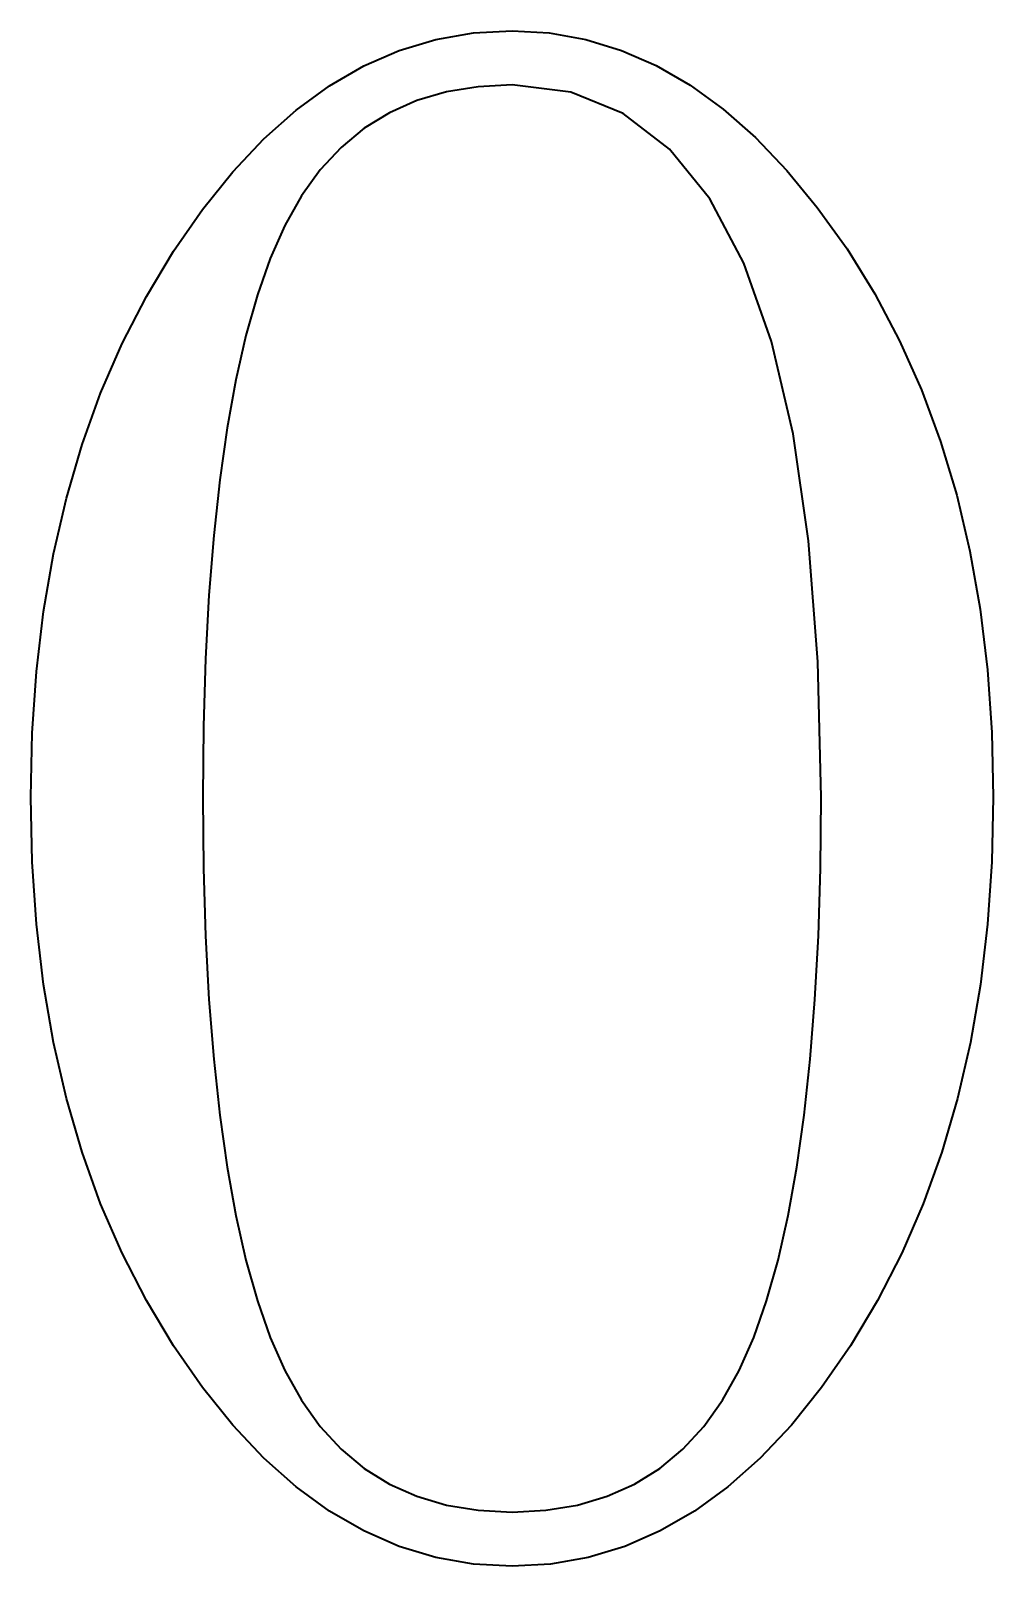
# Model space of a CAD drawing. Header units: millimetres. Extents: x -148 to 148, y -105 to 105.
# Drawn here: x -42.795 to -41.427, y 18.034 to 20.216 of the extents above; entities that cross this region are included whole.
import ezdxf

# ---------------------------------------------------------------- set-up
doc = ezdxf.new("R2010")
doc.units = ezdxf.units.MM
doc.layers.add('粗实线层', color=7, linetype='Continuous', lineweight=35)

msp = doc.modelspace()

# ---------------------------------------------------------------- linework, layer by layer
at = {"layer": '粗实线层', "color": 7, "lineweight": 35, "ltscale": 0.001355}
for p, q in [((-42.2194, 20.2037), (-42.166, 20.2131)), ((-42.2713, 20.188), (-42.2194, 20.2037)), ((-42.2194, 18.0465), (-42.2713, 18.0622)), ((-41.951, 18.0622), (-42.0029, 18.0465)), ((-42.166, 18.0371), (-42.2194, 18.0465)), ((-42.0029, 18.0465), (-42.0562, 18.0371))]:
    msp.add_line(p, q, dxfattribs=at)
at = {"layer": '粗实线层', "color": 7, "lineweight": 35, "ltscale": 0.001375}
for p, q in [((-42.166, 20.2131), (-42.1111, 20.2162)), ((-42.1111, 18.0339), (-42.166, 18.0371)), ((-42.0562, 18.0371), (-42.1111, 18.0339))]:
    msp.add_line(p, q, dxfattribs=at)
at = {"layer": '粗实线层', "color": 7, "lineweight": 35, "ltscale": 0.001328}
msp.add_line((-42.1111, 20.2162), (-42.0581, 20.2131), dxfattribs=at)
at = {"layer": '粗实线层', "color": 7, "lineweight": 35, "ltscale": 0.001316}
msp.add_line((-42.0581, 20.2131), (-42.0063, 20.2038), dxfattribs=at)
at = {"layer": '粗实线层', "color": 7, "lineweight": 35, "ltscale": 0.001373}
for p, q in [((-42.3216, 20.1661), (-42.2713, 20.188)), ((-42.2713, 18.0622), (-42.3216, 18.0841)), ((-41.9006, 18.0841), (-41.951, 18.0622))]:
    msp.add_line(p, q, dxfattribs=at)
at = {"layer": '粗实线层', "color": 7, "lineweight": 35, "ltscale": 0.001323}
msp.add_line((-42.0063, 20.2038), (-41.9557, 20.1883), dxfattribs=at)
at = {"layer": '粗实线层', "color": 7, "lineweight": 35, "ltscale": 0.001349}
msp.add_line((-41.9557, 20.1883), (-41.9062, 20.1666), dxfattribs=at)
at = {"layer": '粗实线层', "color": 7, "lineweight": 35, "ltscale": 0.001411}
for p, q in [((-42.3705, 20.1379), (-42.3216, 20.1661)), ((-42.3216, 18.0841), (-42.3705, 18.1123)), ((-41.8517, 18.1123), (-41.9006, 18.0841))]:
    msp.add_line(p, q, dxfattribs=at)
at = {"layer": '粗实线层', "color": 7, "lineweight": 35, "ltscale": 0.001393}
msp.add_line((-41.9062, 20.1666), (-41.858, 20.1387), dxfattribs=at)
at = {"layer": '粗实线层', "color": 7, "lineweight": 35, "ltscale": 0.001464}
for p, q in [((-42.4178, 20.1034), (-42.3705, 20.1379)), ((-42.3705, 18.1123), (-42.4178, 18.1468)), ((-41.8044, 18.1468), (-41.8517, 18.1123))]:
    msp.add_line(p, q, dxfattribs=at)
at = {"layer": '粗实线层', "color": 7, "lineweight": 35, "ltscale": 0.001094}
for p, q in [((-42.2042, 20.1293), (-42.2462, 20.117)), ((-42.018, 18.121), (-41.976, 18.1334))]:
    msp.add_line(p, q, dxfattribs=at)
at = {"layer": '粗实线层', "color": 7, "lineweight": 35, "ltscale": 0.001141}
for p, q in [((-42.1592, 20.1367), (-42.2042, 20.1293)), ((-42.2042, 18.121), (-42.1592, 18.1135)), ((-42.063, 18.1135), (-42.018, 18.121))]:
    msp.add_line(p, q, dxfattribs=at)
at = {"layer": '粗实线层', "color": 7, "lineweight": 35, "ltscale": 0.001204}
for p, q in [((-42.1111, 20.1391), (-42.1592, 20.1367)), ((-42.1592, 18.1135), (-42.1111, 18.1111)), ((-42.1111, 18.1111), (-42.063, 18.1135))]:
    msp.add_line(p, q, dxfattribs=at)
at = {"layer": '粗实线层', "color": 7, "lineweight": 35, "ltscale": 0.002101}
msp.add_line((-42.0277, 20.129), (-42.1111, 20.1391), dxfattribs=at)
at = {"layer": '粗实线层', "color": 7, "lineweight": 35, "ltscale": 0.002015}
msp.add_line((-41.953, 20.0986), (-42.0277, 20.129), dxfattribs=at)
at = {"layer": '粗实线层', "color": 7, "lineweight": 35, "ltscale": 0.001452}
msp.add_line((-41.858, 20.1387), (-41.811, 20.1046), dxfattribs=at)
at = {"layer": '粗实线层', "color": 7, "lineweight": 35, "ltscale": 0.001533}
for p, q in [((-42.4637, 20.0626), (-42.4178, 20.1034)), ((-42.4178, 18.1468), (-42.4637, 18.1875))]:
    msp.add_line(p, q, dxfattribs=at)
at = {"layer": '粗实线层', "color": 7, "lineweight": 35, "ltscale": 0.001055}
msp.add_line((-42.2852, 20.0997), (-42.3211, 20.0775), dxfattribs=at)
at = {"layer": '粗实线层', "color": 7, "lineweight": 35, "ltscale": 0.001065}
msp.add_line((-42.2462, 20.117), (-42.2852, 20.0997), dxfattribs=at)
at = {"layer": '粗实线层', "color": 7, "lineweight": 35, "ltscale": 0.001525}
msp.add_line((-41.811, 20.1046), (-41.7653, 20.0643), dxfattribs=at)
at = {"layer": '粗实线层', "color": 7, "lineweight": 35, "ltscale": 0.001064}
msp.add_line((-42.3211, 20.0775), (-42.3539, 20.0504), dxfattribs=at)
at = {"layer": '粗实线层', "color": 7, "lineweight": 35, "ltscale": 0.002077}
msp.add_line((-41.8872, 20.048), (-41.953, 20.0986), dxfattribs=at)
at = {"layer": '粗实线层', "color": 7, "lineweight": 35, "ltscale": 0.001616}
for p, q in [((-42.508, 20.0156), (-42.4637, 20.0626)), ((-42.4637, 18.1875), (-42.508, 18.2345))]:
    msp.add_line(p, q, dxfattribs=at)
at = {"layer": '粗实线层', "color": 7, "lineweight": 35, "ltscale": 0.001611}
msp.add_line((-41.7653, 20.0643), (-41.7207, 20.0178), dxfattribs=at)
at = {"layer": '粗实线层', "color": 7, "lineweight": 35, "ltscale": 0.001093}
msp.add_line((-42.3539, 20.0504), (-42.3837, 20.0184), dxfattribs=at)
at = {"layer": '粗实线层', "color": 7, "lineweight": 35, "ltscale": 0.002275}
msp.add_line((-41.8301, 19.9771), (-41.8872, 20.048), dxfattribs=at)
at = {"layer": '粗实线层', "color": 7, "lineweight": 35, "ltscale": 0.001709}
for p, q in [((-42.5509, 19.9623), (-42.508, 20.0156)), ((-42.508, 18.2345), (-42.5509, 18.2878)), ((-41.6714, 18.2878), (-41.7142, 18.2345))]:
    msp.add_line(p, q, dxfattribs=at)
at = {"layer": '粗实线层', "color": 7, "lineweight": 35, "ltscale": 0.00114}
msp.add_line((-42.3837, 20.0184), (-42.4104, 19.9814), dxfattribs=at)
at = {"layer": '粗实线层', "color": 7, "lineweight": 35, "ltscale": 0.001707}
msp.add_line((-41.7207, 20.0178), (-41.6773, 19.9651), dxfattribs=at)
at = {"layer": '粗实线层', "color": 7, "lineweight": 35, "ltscale": 0.001203}
msp.add_line((-42.4104, 19.9814), (-42.4341, 19.9396), dxfattribs=at)
at = {"layer": '粗实线层', "color": 7, "lineweight": 35, "ltscale": 0.002578}
msp.add_line((-41.7818, 19.886), (-41.8301, 19.9771), dxfattribs=at)
at = {"layer": '粗实线层', "color": 7, "lineweight": 35, "ltscale": 0.001812}
for p, q in [((-42.5922, 19.9028), (-42.5509, 19.9623)), ((-42.5509, 18.2878), (-42.5922, 18.3474)), ((-41.6301, 18.3474), (-41.6714, 18.2878))]:
    msp.add_line(p, q, dxfattribs=at)
at = {"layer": '粗实线层', "color": 7, "lineweight": 35, "ltscale": 0.001811}
msp.add_line((-41.6773, 19.9651), (-41.6351, 19.9061), dxfattribs=at)
at = {"layer": '粗实线层', "color": 7, "lineweight": 35, "ltscale": 0.001279}
msp.add_line((-42.4341, 19.9396), (-42.4547, 19.8927), dxfattribs=at)
at = {"layer": '粗实线层', "color": 7, "lineweight": 35, "ltscale": 0.001871}
msp.add_line((-42.6307, 19.8386), (-42.5922, 19.9028), dxfattribs=at)
at = {"layer": '粗实线层', "color": 7, "lineweight": 35, "ltscale": 0.001872}
for p, q in [((-41.6351, 19.9061), (-41.5956, 19.8425)), ((-42.5922, 18.3474), (-42.6307, 18.4116)), ((-41.5916, 18.4116), (-41.6301, 18.3474))]:
    msp.add_line(p, q, dxfattribs=at)
at = {"layer": '粗实线层', "color": 7, "lineweight": 35, "ltscale": 0.001377}
msp.add_line((-42.4547, 19.8927), (-42.4729, 19.8407), dxfattribs=at)
at = {"layer": '粗实线层', "color": 7, "lineweight": 35, "ltscale": 0.002954}
msp.add_line((-41.7423, 19.7747), (-41.7818, 19.886), dxfattribs=at)
at = {"layer": '粗实线层', "color": 7, "lineweight": 35, "ltscale": 0.001887}
msp.add_line((-42.6652, 19.7715), (-42.6307, 19.8386), dxfattribs=at)
at = {"layer": '粗实线层', "color": 7, "lineweight": 35, "ltscale": 0.001493}
msp.add_line((-42.4729, 19.8407), (-42.4891, 19.7833), dxfattribs=at)
at = {"layer": '粗实线层', "color": 7, "lineweight": 35, "ltscale": 0.001889}
msp.add_line((-41.5956, 19.8425), (-41.5603, 19.7757), dxfattribs=at)
at = {"layer": '粗实线层', "color": 7, "lineweight": 35, "ltscale": 0.001911}
msp.add_line((-42.6956, 19.7013), (-42.6652, 19.7715), dxfattribs=at)
at = {"layer": '粗实线层', "color": 7, "lineweight": 35, "ltscale": 0.001614}
msp.add_line((-42.4891, 19.7833), (-42.5035, 19.7203), dxfattribs=at)
at = {"layer": '粗实线层', "color": 7, "lineweight": 35, "ltscale": 0.003379}
msp.add_line((-41.7115, 19.6431), (-41.7423, 19.7747), dxfattribs=at)
at = {"layer": '粗实线层', "color": 7, "lineweight": 35, "ltscale": 0.001915}
for p, q in [((-41.5603, 19.7757), (-41.5291, 19.7058)), ((-42.6652, 18.4789), (-42.6956, 18.5492)), ((-41.5267, 18.5492), (-41.5571, 18.4789))]:
    msp.add_line(p, q, dxfattribs=at)
at = {"layer": '粗实线层', "color": 7, "lineweight": 35, "ltscale": 0.001738}
msp.add_line((-42.5035, 19.7203), (-42.5159, 19.6519), dxfattribs=at)
at = {"layer": '粗实线层', "color": 7, "lineweight": 35, "ltscale": 0.001943}
msp.add_line((-42.722, 19.6282), (-42.6956, 19.7013), dxfattribs=at)
at = {"layer": '粗实线层', "color": 7, "lineweight": 35, "ltscale": 0.00195}
msp.add_line((-41.5291, 19.7058), (-41.5021, 19.6326), dxfattribs=at)
at = {"layer": '粗实线层', "color": 7, "lineweight": 35, "ltscale": 0.001865}
msp.add_line((-42.5159, 19.6519), (-42.5264, 19.578), dxfattribs=at)
at = {"layer": '粗实线层', "color": 7, "lineweight": 35, "ltscale": 0.003836}
msp.add_line((-41.6896, 19.4912), (-41.7115, 19.6431), dxfattribs=at)
at = {"layer": '粗实线层', "color": 7, "lineweight": 35, "ltscale": 0.001983}
msp.add_line((-42.7443, 19.5521), (-42.722, 19.6282), dxfattribs=at)
at = {"layer": '粗实线层', "color": 7, "lineweight": 35, "ltscale": 0.001992}
msp.add_line((-41.5021, 19.6326), (-41.4792, 19.5563), dxfattribs=at)
at = {"layer": '粗实线层', "color": 7, "lineweight": 35, "ltscale": 0.001995}
msp.add_line((-42.5264, 19.578), (-42.535, 19.4987), dxfattribs=at)
at = {"layer": '粗实线层', "color": 7, "lineweight": 35, "ltscale": 0.002043}
msp.add_line((-41.4792, 19.5563), (-41.4605, 19.4767), dxfattribs=at)
at = {"layer": '粗实线层', "color": 7, "lineweight": 35, "ltscale": 0.002029}
msp.add_line((-42.7625, 19.473), (-42.7443, 19.5521), dxfattribs=at)
at = {"layer": '粗实线层', "color": 7, "lineweight": 35, "ltscale": 0.002126}
msp.add_line((-42.535, 19.4987), (-42.5417, 19.4139), dxfattribs=at)
at = {"layer": '粗实线层', "color": 7, "lineweight": 35, "ltscale": 0.004315}
msp.add_line((-41.6764, 19.3191), (-41.6896, 19.4912), dxfattribs=at)
at = {"layer": '粗实线层', "color": 7, "lineweight": 35, "ltscale": 0.002083}
msp.add_line((-42.7767, 19.3909), (-42.7625, 19.473), dxfattribs=at)
at = {"layer": '粗实线层', "color": 7, "lineweight": 35, "ltscale": 0.0021}
msp.add_line((-41.4605, 19.4767), (-41.446, 19.394), dxfattribs=at)
at = {"layer": '粗实线层', "color": 7, "lineweight": 35, "ltscale": 0.00226}
msp.add_line((-42.5417, 19.4139), (-42.5464, 19.3237), dxfattribs=at)
at = {"layer": '粗实线层', "color": 7, "lineweight": 35, "ltscale": 0.002141}
msp.add_line((-42.7869, 19.3058), (-42.7767, 19.3909), dxfattribs=at)
at = {"layer": '粗实线层', "color": 7, "lineweight": 35, "ltscale": 0.002163}
msp.add_line((-41.446, 19.394), (-41.4356, 19.3081), dxfattribs=at)
at = {"layer": '粗实线层', "color": 7, "lineweight": 35, "ltscale": 0.002394}
msp.add_line((-42.5464, 19.3237), (-42.5493, 19.228), dxfattribs=at)
at = {"layer": '粗实线层', "color": 7, "lineweight": 35, "ltscale": 0.00481}
msp.add_line((-41.672, 19.1268), (-41.6764, 19.3191), dxfattribs=at)
at = {"layer": '粗实线层', "color": 7, "lineweight": 35, "ltscale": 0.002207}
msp.add_line((-42.7929, 19.2178), (-42.7869, 19.3058), dxfattribs=at)
at = {"layer": '粗实线层', "color": 7, "lineweight": 35, "ltscale": 0.002232}
msp.add_line((-41.4356, 19.3081), (-41.4294, 19.219), dxfattribs=at)
at = {"layer": '粗实线层', "color": 7, "lineweight": 35, "ltscale": 0.00253}
for p, q in [((-42.5493, 19.228), (-42.5503, 19.1268)), ((-42.5503, 19.1268), (-42.5493, 19.0256)), ((-41.6729, 19.0256), (-41.672, 19.1268))]:
    msp.add_line(p, q, dxfattribs=at)
at = {"layer": '粗实线层', "color": 7, "lineweight": 35, "ltscale": 0.002276}
msp.add_line((-42.795, 19.1268), (-42.7929, 19.2178), dxfattribs=at)
at = {"layer": '粗实线层', "color": 7, "lineweight": 35, "ltscale": 0.002307}
msp.add_line((-41.4294, 19.219), (-41.4273, 19.1268), dxfattribs=at)
at = {"layer": '粗实线层', "color": 7, "lineweight": 35, "ltscale": 0.002292}
for p, q in [((-42.7929, 19.0351), (-42.795, 19.1268)), ((-41.4273, 19.1268), (-41.4293, 19.0351))]:
    msp.add_line(p, q, dxfattribs=at)
at = {"layer": '粗实线层', "color": 7, "lineweight": 35, "ltscale": 0.002221}
for p, q in [((-42.7869, 18.9465), (-42.7929, 19.0351)), ((-41.4293, 19.0351), (-41.4354, 18.9465))]:
    msp.add_line(p, q, dxfattribs=at)
at = {"layer": '粗实线层', "color": 7, "lineweight": 35, "ltscale": 0.002395}
for p, q in [((-42.5493, 19.0256), (-42.5464, 18.9298)), ((-41.6758, 18.9298), (-41.6729, 19.0256))]:
    msp.add_line(p, q, dxfattribs=at)
at = {"layer": '粗实线层', "color": 7, "lineweight": 35, "ltscale": 0.002154}
for p, q in [((-42.7767, 18.8609), (-42.7869, 18.9465)), ((-41.4354, 18.9465), (-41.4455, 18.8609))]:
    msp.add_line(p, q, dxfattribs=at)
at = {"layer": '粗实线层', "color": 7, "lineweight": 35, "ltscale": 0.002262}
for p, q in [((-42.5464, 18.9298), (-42.5417, 18.8394)), ((-41.6806, 18.8394), (-41.6758, 18.9298))]:
    msp.add_line(p, q, dxfattribs=at)
at = {"layer": '粗实线层', "color": 7, "lineweight": 35, "ltscale": 0.002093}
for p, q in [((-42.7625, 18.7784), (-42.7767, 18.8609)), ((-41.4455, 18.8609), (-41.4597, 18.7784))]:
    msp.add_line(p, q, dxfattribs=at)
at = {"layer": '粗实线层', "color": 7, "lineweight": 35, "ltscale": 0.002129}
for p, q in [((-42.5417, 18.8394), (-42.535, 18.7545)), ((-41.6873, 18.7545), (-41.6806, 18.8394))]:
    msp.add_line(p, q, dxfattribs=at)
at = {"layer": '粗实线层', "color": 7, "lineweight": 35, "ltscale": 0.002038}
for p, q in [((-42.7443, 18.6989), (-42.7625, 18.7784)), ((-41.4597, 18.7784), (-41.478, 18.6989))]:
    msp.add_line(p, q, dxfattribs=at)
at = {"layer": '粗实线层', "color": 7, "lineweight": 35, "ltscale": 0.001999}
for p, q in [((-42.535, 18.7545), (-42.5264, 18.6751)), ((-41.6959, 18.6751), (-41.6873, 18.7545))]:
    msp.add_line(p, q, dxfattribs=at)
at = {"layer": '粗实线层', "color": 7, "lineweight": 35, "ltscale": 0.00199}
for p, q in [((-42.722, 18.6225), (-42.7443, 18.6989)), ((-41.478, 18.6989), (-41.5003, 18.6225))]:
    msp.add_line(p, q, dxfattribs=at)
at = {"layer": '粗实线层', "color": 7, "lineweight": 35, "ltscale": 0.00187}
for p, q in [((-42.5264, 18.6751), (-42.5159, 18.601)), ((-41.7064, 18.601), (-41.6959, 18.6751))]:
    msp.add_line(p, q, dxfattribs=at)
at = {"layer": '粗实线层', "color": 7, "lineweight": 35, "ltscale": 0.001949}
for p, q in [((-42.6956, 18.5492), (-42.722, 18.6225)), ((-41.5003, 18.6225), (-41.5267, 18.5492))]:
    msp.add_line(p, q, dxfattribs=at)
at = {"layer": '粗实线层', "color": 7, "lineweight": 35, "ltscale": 0.001743}
for p, q in [((-42.5159, 18.601), (-42.5035, 18.5324)), ((-41.7188, 18.5324), (-41.7064, 18.601))]:
    msp.add_line(p, q, dxfattribs=at)
at = {"layer": '粗实线层', "color": 7, "lineweight": 35, "ltscale": 0.00162}
for p, q in [((-42.5035, 18.5324), (-42.4891, 18.4692)), ((-41.7331, 18.4692), (-41.7188, 18.5324))]:
    msp.add_line(p, q, dxfattribs=at)
at = {"layer": '粗实线层', "color": 7, "lineweight": 35, "ltscale": 0.00189}
for p, q in [((-42.6307, 18.4116), (-42.6652, 18.4789)), ((-41.5571, 18.4789), (-41.5916, 18.4116))]:
    msp.add_line(p, q, dxfattribs=at)
at = {"layer": '粗实线层', "color": 7, "lineweight": 35, "ltscale": 0.0015}
for p, q in [((-42.4891, 18.4692), (-42.4729, 18.4114)), ((-41.7494, 18.4114), (-41.7331, 18.4692))]:
    msp.add_line(p, q, dxfattribs=at)
at = {"layer": '粗实线层', "color": 7, "lineweight": 35, "ltscale": 0.001385}
for p, q in [((-42.4729, 18.4114), (-42.4547, 18.3591)), ((-41.7675, 18.3591), (-41.7494, 18.4114))]:
    msp.add_line(p, q, dxfattribs=at)
at = {"layer": '粗实线层', "color": 7, "lineweight": 35, "ltscale": 0.001286}
for p, q in [((-42.4547, 18.3591), (-42.4341, 18.312)), ((-41.7882, 18.312), (-41.7675, 18.3591))]:
    msp.add_line(p, q, dxfattribs=at)
at = {"layer": '粗实线层', "color": 7, "lineweight": 35, "ltscale": 0.001209}
for p, q in [((-42.4341, 18.312), (-42.4104, 18.2698)), ((-41.8118, 18.2698), (-41.7882, 18.312))]:
    msp.add_line(p, q, dxfattribs=at)
at = {"layer": '粗实线层', "color": 7, "lineweight": 35, "ltscale": 0.001145}
msp.add_line((-42.4104, 18.2698), (-42.3837, 18.2326), dxfattribs=at)
at = {"layer": '粗实线层', "color": 7, "lineweight": 35, "ltscale": 0.001146}
msp.add_line((-41.8386, 18.2326), (-41.8118, 18.2698), dxfattribs=at)
at = {"layer": '粗实线层', "color": 7, "lineweight": 35, "ltscale": 0.001097}
for p, q in [((-42.3837, 18.2326), (-42.3539, 18.2004)), ((-41.8684, 18.2004), (-41.8386, 18.2326))]:
    msp.add_line(p, q, dxfattribs=at)
at = {"layer": '粗实线层', "color": 7, "lineweight": 35, "ltscale": 0.001615}
msp.add_line((-41.7142, 18.2345), (-41.7586, 18.1875), dxfattribs=at)
at = {"layer": '粗实线层', "color": 7, "lineweight": 35, "ltscale": 0.001067}
for p, q in [((-42.3539, 18.2004), (-42.3211, 18.1731)), ((-41.9012, 18.1731), (-41.8684, 18.2004))]:
    msp.add_line(p, q, dxfattribs=at)
at = {"layer": '粗实线层', "color": 7, "lineweight": 35, "ltscale": 0.001534}
msp.add_line((-41.7586, 18.1875), (-41.8044, 18.1468), dxfattribs=at)
at = {"layer": '粗实线层', "color": 7, "lineweight": 35, "ltscale": 0.001057}
for p, q in [((-42.3211, 18.1731), (-42.2852, 18.1507)), ((-41.9371, 18.1507), (-41.9012, 18.1731))]:
    msp.add_line(p, q, dxfattribs=at)
at = {"layer": '粗实线层', "color": 7, "lineweight": 35, "ltscale": 0.001066}
for p, q in [((-42.2852, 18.1507), (-42.2462, 18.1334)), ((-41.976, 18.1334), (-41.9371, 18.1507))]:
    msp.add_line(p, q, dxfattribs=at)
at = {"layer": '粗实线层', "color": 7, "lineweight": 35, "ltscale": 0.001095}
msp.add_line((-42.2462, 18.1334), (-42.2042, 18.121), dxfattribs=at)

doc.saveas('drawing.dxf')
